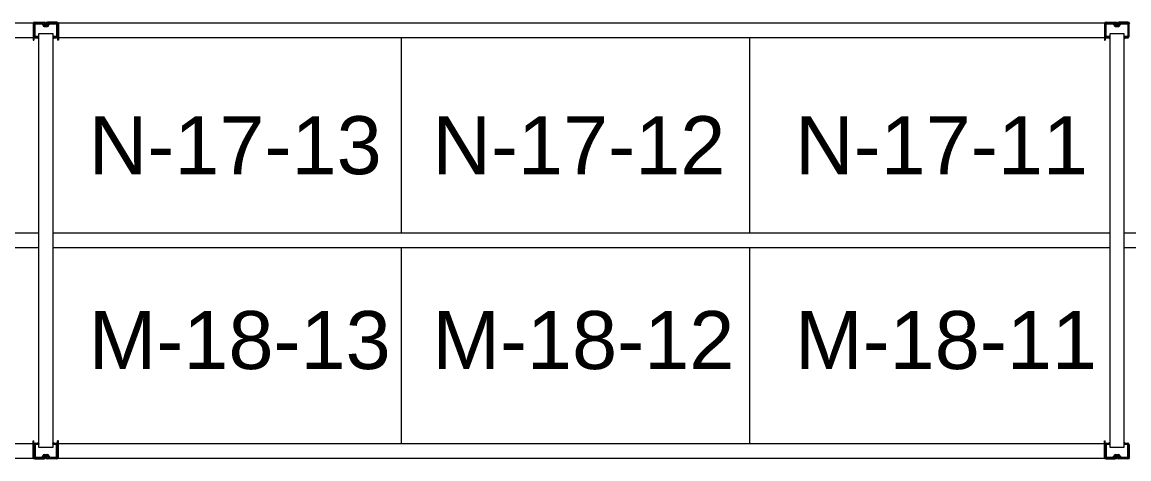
# Model space of a CAD drawing. Header units: inches. Extents: x 2743 to 10591, y -1604 to 5792.
# Drawn here: x 3416.1 to 3568.6, y 4811.9 to 4872.1 of the extents above; entities that cross this region are included whole.
import ezdxf

# ---------------------------------------------------------------- set-up
doc = ezdxf.new("R2010")
doc.units = ezdxf.units.IN
doc.header["$LTSCALE"] = 0.1875
doc.header["$MEASUREMENT"] = 0
for name, color, linetype, lineweight in [('22 Dimension', 7, 'Continuous', 5), ('32 Echelle', 160, 'Continuous', 15), ('33 Poutre', 30, 'Continuous', 15)]:
    doc.layers.add(name, color=color, linetype=linetype, lineweight=lineweight)
doc.styles.add('arial', font='')
doc.styles.get('arial').set_extended_font_data('Arial')

msp = doc.modelspace()

# ---------------------------------------------------------------- hatches: boundary and pattern name
at = {"layer": '32 Echelle'}
for points in [[(3418.33382, 4869.81503), (3418.33382, 4870.00253), (3418.14632, 4870.00253)], [(3418.33382, 4869.81503), (3418.33382, 4870.00253), (3418.14632, 4870.00253)], [(3420.33382, 4869.81503), (3420.33382, 4870.00253), (3420.52132, 4870.00253)], [(3420.33382, 4869.81503), (3420.33382, 4870.00253), (3420.52132, 4870.00253)], [(3565.95882, 4869.81503), (3565.95882, 4870.00253), (3565.77132, 4870.00253)], [(3565.95882, 4869.81503), (3565.95882, 4870.00253), (3565.77132, 4870.00253)], [(3567.95882, 4869.81503), (3567.95882, 4870.00253), (3568.14632, 4870.00253)], [(3567.95882, 4869.81503), (3567.95882, 4870.00253), (3568.14632, 4870.00253)], [(3418.33382, 4814.19003), (3418.33382, 4814.00253), (3418.14632, 4814.00253)], [(3418.33382, 4814.19003), (3418.33382, 4814.00253), (3418.14632, 4814.00253)], [(3420.33382, 4814.19003), (3420.33382, 4814.00253), (3420.52132, 4814.00253)], [(3420.33382, 4814.19003), (3420.33382, 4814.00253), (3420.52132, 4814.00253)], [(3565.95882, 4814.19003), (3565.95882, 4814.00253), (3565.77132, 4814.00253)], [(3565.95882, 4814.19003), (3565.95882, 4814.00253), (3565.77132, 4814.00253)], [(3567.95882, 4814.19003), (3567.95882, 4814.00253), (3568.14632, 4814.00253)], [(3567.95882, 4814.19003), (3567.95882, 4814.00253), (3568.14632, 4814.00253)]]:
    msp.add_hatch(color=256, dxfattribs=at).paths.add_polyline_path(points)

# ---------------------------------------------------------------- linework, layer by layer
at = {"layer": '22 Dimension'}
for p, q in [((3468.33382, 4843.00253), (3468.33382, 4870.00253)), ((3516.33382, 4843.00253), (3516.33382, 4870.00253)), ((3418.33382, 4843.00253), (3272.70882, 4843.00253)), ((3565.95882, 4843.00253), (3420.33382, 4843.00253)), ((3713.58382, 4843.00253), (3567.95882, 4843.00253)), ((3418.33382, 4841.00253), (3272.70882, 4841.00253)), ((3565.95882, 4841.00253), (3420.33382, 4841.00253)), ((3468.33382, 4814.00253), (3468.33382, 4841.00253)), ((3516.33382, 4814.00253), (3516.33382, 4841.00253)), ((3713.58382, 4841.00253), (3567.95882, 4841.00253))]:
    msp.add_line(p, q, dxfattribs=at)
at = {"layer": '32 Echelle', "linetype": 'Continuous', "lineweight": 25}
for p, q in [((3417.70886, 4871.81878), (3417.70886, 4870.18628)), ((3417.70886, 4871.81878), (3417.70886, 4870.18628)), ((3417.79886, 4870.18628), (3417.79886, 4871.81878)), ((3417.79886, 4870.18628), (3417.79886, 4871.81878)), ((3418.82145, 4872.00253), (3417.89261, 4872.00253)), ((3418.82145, 4872.00253), (3417.89261, 4872.00253)), ((3417.89261, 4871.91253), (3418.82145, 4871.91253)), ((3417.89261, 4871.91253), (3418.82145, 4871.91253)), ((3418.9111, 4871.84619), (3418.95501, 4871.70256)), ((3418.9111, 4871.84619), (3418.95501, 4871.70256)), ((3419.04108, 4871.72887), (3418.99717, 4871.8725)), ((3419.04108, 4871.72887), (3418.99717, 4871.8725)), ((3419.5369, 4871.66253), (3419.13073, 4871.66253)), ((3419.5369, 4871.66253), (3419.13073, 4871.66253)), ((3419.13073, 4871.57253), (3419.5369, 4871.57253)), ((3419.13073, 4871.57253), (3419.5369, 4871.57253)), ((3419.67047, 4871.8725), (3419.62655, 4871.72887)), ((3419.67047, 4871.8725), (3419.62655, 4871.72887)), ((3419.71262, 4871.70256), (3419.75653, 4871.84619)), ((3419.71262, 4871.70256), (3419.75653, 4871.84619)), ((3420.77502, 4872.00253), (3419.84619, 4872.00253)), ((3420.77502, 4872.00253), (3419.84619, 4872.00253)), ((3419.84619, 4871.91253), (3420.77502, 4871.91253)), ((3419.84619, 4871.91253), (3420.77502, 4871.91253)), ((3420.86877, 4871.81878), (3420.86877, 4870.18628)), ((3420.86877, 4871.81878), (3420.86877, 4870.18628)), ((3420.95877, 4870.18628), (3420.95877, 4871.81878)), ((3420.95877, 4870.18628), (3420.95877, 4871.81878)), ((3565.33386, 4871.81878), (3565.33386, 4870.18628)), ((3565.33386, 4871.81878), (3565.33386, 4870.18628)), ((3565.42386, 4870.18628), (3565.42386, 4871.81878)), ((3565.42386, 4870.18628), (3565.42386, 4871.81878)), ((3566.44645, 4872.00253), (3565.51761, 4872.00253)), ((3566.44645, 4872.00253), (3565.51761, 4872.00253)), ((3565.51761, 4871.91253), (3566.44645, 4871.91253)), ((3565.51761, 4871.91253), (3566.44645, 4871.91253)), ((3566.5361, 4871.84619), (3566.58001, 4871.70256)), ((3566.5361, 4871.84619), (3566.58001, 4871.70256)), ((3566.66608, 4871.72887), (3566.62217, 4871.8725)), ((3566.66608, 4871.72887), (3566.62217, 4871.8725)), ((3567.1619, 4871.66253), (3566.75573, 4871.66253)), ((3567.1619, 4871.66253), (3566.75573, 4871.66253)), ((3566.75573, 4871.57253), (3567.1619, 4871.57253)), ((3566.75573, 4871.57253), (3567.1619, 4871.57253)), ((3567.29547, 4871.8725), (3567.25155, 4871.72887)), ((3567.29547, 4871.8725), (3567.25155, 4871.72887)), ((3567.33762, 4871.70256), (3567.38153, 4871.84619)), ((3567.33762, 4871.70256), (3567.38153, 4871.84619)), ((3568.40002, 4872.00253), (3567.47119, 4872.00253)), ((3568.40002, 4872.00253), (3567.47119, 4872.00253)), ((3567.47119, 4871.91253), (3568.40002, 4871.91253)), ((3567.47119, 4871.91253), (3568.40002, 4871.91253)), ((3568.49377, 4871.81878), (3568.49377, 4870.18628)), ((3568.49377, 4871.81878), (3568.49377, 4870.18628)), ((3568.58377, 4870.18628), (3568.58377, 4871.81878)), ((3568.58377, 4870.18628), (3568.58377, 4871.81878)), ((3418.30886, 4870.09253), (3417.89261, 4870.09253)), ((3418.30886, 4870.09253), (3417.89261, 4870.09253)), ((3417.89261, 4870.00253), (3418.30886, 4870.00253)), ((3417.89261, 4870.00253), (3418.30886, 4870.00253)), ((3418.30886, 4870.00253), (3418.30886, 4870.09253)), ((3418.30886, 4870.00253), (3418.30886, 4870.09253)), ((3420.77502, 4870.09253), (3420.35877, 4870.09253)), ((3420.35877, 4870.09253), (3420.35877, 4870.00253)), ((3420.77502, 4870.09253), (3420.35877, 4870.09253)), ((3420.35877, 4870.09253), (3420.35877, 4870.00253)), ((3420.35877, 4870.00253), (3420.77502, 4870.00253)), ((3420.35877, 4870.00253), (3420.77502, 4870.00253)), ((3565.93386, 4870.09253), (3565.51761, 4870.09253)), ((3565.93386, 4870.09253), (3565.51761, 4870.09253)), ((3565.51761, 4870.00253), (3565.93386, 4870.00253)), ((3565.51761, 4870.00253), (3565.93386, 4870.00253)), ((3565.93386, 4870.00253), (3565.93386, 4870.09253)), ((3565.93386, 4870.00253), (3565.93386, 4870.09253)), ((3568.40002, 4870.09253), (3567.98377, 4870.09253)), ((3567.98377, 4870.09253), (3567.98377, 4870.00253)), ((3568.40002, 4870.09253), (3567.98377, 4870.09253)), ((3567.98377, 4870.09253), (3567.98377, 4870.00253)), ((3567.98377, 4870.00253), (3568.40002, 4870.00253)), ((3567.98377, 4870.00253), (3568.40002, 4870.00253)), ((3417.70886, 4812.18628), (3417.70886, 4813.81878)), ((3417.70886, 4812.18628), (3417.70886, 4813.81878)), ((3417.79886, 4813.81878), (3417.79886, 4812.18628)), ((3417.79886, 4813.81878), (3417.79886, 4812.18628)), ((3417.89261, 4814.00253), (3418.30886, 4814.00253)), ((3417.89261, 4814.00253), (3418.30886, 4814.00253)), ((3418.30886, 4813.91253), (3417.89261, 4813.91253)), ((3418.30886, 4813.91253), (3417.89261, 4813.91253)), ((3418.30886, 4814.00253), (3418.30886, 4813.91253)), ((3418.30886, 4814.00253), (3418.30886, 4813.91253)), ((3420.35877, 4814.00253), (3420.77502, 4814.00253)), ((3420.35877, 4813.91253), (3420.35877, 4814.00253)), ((3420.35877, 4814.00253), (3420.77502, 4814.00253)), ((3420.35877, 4813.91253), (3420.35877, 4814.00253)), ((3420.77502, 4813.91253), (3420.35877, 4813.91253)), ((3420.77502, 4813.91253), (3420.35877, 4813.91253)), ((3420.86877, 4812.18628), (3420.86877, 4813.81878)), ((3420.86877, 4812.18628), (3420.86877, 4813.81878)), ((3420.95877, 4813.81878), (3420.95877, 4812.18628)), ((3420.95877, 4813.81878), (3420.95877, 4812.18628)), ((3565.33386, 4812.18628), (3565.33386, 4813.81878)), ((3565.33386, 4812.18628), (3565.33386, 4813.81878)), ((3565.42386, 4813.81878), (3565.42386, 4812.18628)), ((3565.42386, 4813.81878), (3565.42386, 4812.18628)), ((3565.51761, 4814.00253), (3565.93386, 4814.00253)), ((3565.51761, 4814.00253), (3565.93386, 4814.00253)), ((3565.93386, 4813.91253), (3565.51761, 4813.91253)), ((3565.93386, 4813.91253), (3565.51761, 4813.91253)), ((3565.93386, 4814.00253), (3565.93386, 4813.91253)), ((3565.93386, 4814.00253), (3565.93386, 4813.91253)), ((3567.98377, 4814.00253), (3568.40002, 4814.00253)), ((3567.98377, 4813.91253), (3567.98377, 4814.00253)), ((3567.98377, 4814.00253), (3568.40002, 4814.00253)), ((3567.98377, 4813.91253), (3567.98377, 4814.00253)), ((3568.40002, 4813.91253), (3567.98377, 4813.91253)), ((3568.40002, 4813.91253), (3567.98377, 4813.91253)), ((3568.49377, 4812.18628), (3568.49377, 4813.81878)), ((3568.49377, 4812.18628), (3568.49377, 4813.81878)), ((3568.58377, 4813.81878), (3568.58377, 4812.18628)), ((3568.58377, 4813.81878), (3568.58377, 4812.18628)), ((3417.89261, 4812.09253), (3418.82145, 4812.09253)), ((3417.89261, 4812.09253), (3418.82145, 4812.09253)), ((3418.82145, 4812.00253), (3417.89261, 4812.00253)), ((3418.82145, 4812.00253), (3417.89261, 4812.00253)), ((3418.9111, 4812.15887), (3418.95501, 4812.3025)), ((3418.9111, 4812.15887), (3418.95501, 4812.3025)), ((3419.04108, 4812.27619), (3418.99717, 4812.13256)), ((3419.04108, 4812.27619), (3418.99717, 4812.13256)), ((3419.13073, 4812.43253), (3419.5369, 4812.43253)), ((3419.13073, 4812.43253), (3419.5369, 4812.43253)), ((3419.5369, 4812.34253), (3419.13073, 4812.34253)), ((3419.5369, 4812.34253), (3419.13073, 4812.34253)), ((3419.67047, 4812.13256), (3419.62655, 4812.27619)), ((3419.67047, 4812.13256), (3419.62655, 4812.27619)), ((3419.71262, 4812.3025), (3419.75653, 4812.15887)), ((3419.71262, 4812.3025), (3419.75653, 4812.15887)), ((3419.84619, 4812.09253), (3420.77502, 4812.09253)), ((3419.84619, 4812.09253), (3420.77502, 4812.09253)), ((3420.77502, 4812.00253), (3419.84619, 4812.00253)), ((3420.77502, 4812.00253), (3419.84619, 4812.00253)), ((3565.51761, 4812.09253), (3566.44645, 4812.09253)), ((3565.51761, 4812.09253), (3566.44645, 4812.09253)), ((3566.44645, 4812.00253), (3565.51761, 4812.00253)), ((3566.44645, 4812.00253), (3565.51761, 4812.00253)), ((3566.5361, 4812.15887), (3566.58001, 4812.3025)), ((3566.5361, 4812.15887), (3566.58001, 4812.3025)), ((3566.66608, 4812.27619), (3566.62217, 4812.13256)), ((3566.66608, 4812.27619), (3566.62217, 4812.13256)), ((3566.75573, 4812.43253), (3567.1619, 4812.43253)), ((3566.75573, 4812.43253), (3567.1619, 4812.43253)), ((3567.1619, 4812.34253), (3566.75573, 4812.34253)), ((3567.1619, 4812.34253), (3566.75573, 4812.34253)), ((3567.29547, 4812.13256), (3567.25155, 4812.27619)), ((3567.29547, 4812.13256), (3567.25155, 4812.27619)), ((3567.33762, 4812.3025), (3567.38153, 4812.15887)), ((3567.33762, 4812.3025), (3567.38153, 4812.15887)), ((3567.47119, 4812.09253), (3568.40002, 4812.09253)), ((3567.47119, 4812.09253), (3568.40002, 4812.09253)), ((3568.40002, 4812.00253), (3567.47119, 4812.00253)), ((3568.40002, 4812.00253), (3567.47119, 4812.00253))]:
    msp.add_line(p, q, dxfattribs=at)
at = {"layer": '32 Echelle'}
for p, q in [((3418.33382, 4870.00253), (3418.14632, 4870.00253)), ((3418.33382, 4869.81503), (3418.14632, 4870.00253)), ((3418.33382, 4870.00253), (3418.14632, 4870.00253)), ((3418.33382, 4869.81503), (3418.14632, 4870.00253)), ((3420.33382, 4870.50253), (3418.33382, 4870.50253)), ((3418.33382, 4870.50253), (3418.33382, 4813.50253)), ((3420.33382, 4870.50253), (3418.33382, 4870.50253)), ((3418.33382, 4870.50253), (3418.33382, 4813.50253)), ((3418.33382, 4869.81503), (3418.33382, 4870.00253)), ((3418.33382, 4869.81503), (3418.33382, 4870.00253)), ((3420.33382, 4813.50253), (3420.33382, 4870.50253)), ((3420.33382, 4813.50253), (3420.33382, 4870.50253)), ((3420.33382, 4870.00253), (3420.52132, 4870.00253)), ((3420.33382, 4869.81503), (3420.33382, 4870.00253)), ((3420.33382, 4869.81503), (3420.52132, 4870.00253)), ((3420.33382, 4870.00253), (3420.52132, 4870.00253)), ((3420.33382, 4869.81503), (3420.33382, 4870.00253)), ((3420.33382, 4869.81503), (3420.52132, 4870.00253)), ((3565.95882, 4870.00253), (3565.77132, 4870.00253)), ((3565.95882, 4869.81503), (3565.77132, 4870.00253)), ((3565.95882, 4870.00253), (3565.77132, 4870.00253)), ((3565.95882, 4869.81503), (3565.77132, 4870.00253)), ((3567.95882, 4870.50253), (3565.95882, 4870.50253)), ((3565.95882, 4870.50253), (3565.95882, 4813.50253)), ((3567.95882, 4870.50253), (3565.95882, 4870.50253)), ((3565.95882, 4870.50253), (3565.95882, 4813.50253)), ((3565.95882, 4869.81503), (3565.95882, 4870.00253)), ((3565.95882, 4869.81503), (3565.95882, 4870.00253)), ((3567.95882, 4813.50253), (3567.95882, 4870.50253)), ((3567.95882, 4813.50253), (3567.95882, 4870.50253)), ((3567.95882, 4870.00253), (3568.14632, 4870.00253)), ((3567.95882, 4869.81503), (3567.95882, 4870.00253)), ((3567.95882, 4869.81503), (3568.14632, 4870.00253)), ((3567.95882, 4870.00253), (3568.14632, 4870.00253)), ((3567.95882, 4869.81503), (3567.95882, 4870.00253)), ((3567.95882, 4869.81503), (3568.14632, 4870.00253)), ((3418.33382, 4814.19003), (3418.14632, 4814.00253)), ((3418.33382, 4814.19003), (3418.14632, 4814.00253)), ((3418.33382, 4814.00253), (3418.14632, 4814.00253)), ((3418.33382, 4814.00253), (3418.14632, 4814.00253)), ((3418.33382, 4814.19003), (3418.33382, 4814.00253)), ((3418.33382, 4814.19003), (3418.33382, 4814.00253)), ((3418.33382, 4813.50253), (3420.33382, 4813.50253)), ((3418.33382, 4813.50253), (3420.33382, 4813.50253)), ((3420.33382, 4814.19003), (3420.33382, 4814.00253)), ((3420.33382, 4814.19003), (3420.52132, 4814.00253)), ((3420.33382, 4814.19003), (3420.33382, 4814.00253)), ((3420.33382, 4814.19003), (3420.52132, 4814.00253)), ((3420.33382, 4814.00253), (3420.52132, 4814.00253)), ((3420.33382, 4814.00253), (3420.52132, 4814.00253)), ((3565.95882, 4814.19003), (3565.77132, 4814.00253)), ((3565.95882, 4814.19003), (3565.77132, 4814.00253)), ((3565.95882, 4814.00253), (3565.77132, 4814.00253)), ((3565.95882, 4814.00253), (3565.77132, 4814.00253)), ((3565.95882, 4814.19003), (3565.95882, 4814.00253)), ((3565.95882, 4814.19003), (3565.95882, 4814.00253)), ((3565.95882, 4813.50253), (3567.95882, 4813.50253)), ((3565.95882, 4813.50253), (3567.95882, 4813.50253)), ((3567.95882, 4814.19003), (3567.95882, 4814.00253)), ((3567.95882, 4814.19003), (3568.14632, 4814.00253)), ((3567.95882, 4814.19003), (3567.95882, 4814.00253)), ((3567.95882, 4814.19003), (3568.14632, 4814.00253)), ((3567.95882, 4814.00253), (3568.14632, 4814.00253)), ((3567.95882, 4814.00253), (3568.14632, 4814.00253))]:
    msp.add_line(p, q, dxfattribs=at)
at = {"layer": '32 Echelle', "linetype": 'Continuous', "lineweight": 25}
for centre, radius, start, end in [((3417.89261, 4871.81878), 0.18375, 90, 180), ((3417.89261, 4871.81878), 0.18375, 90, 180), ((3417.89261, 4871.81878), 0.09375, 90, 180), ((3417.89261, 4871.81878), 0.09375, 90, 180), ((3418.82145, 4871.81878), 0.18375, 17, 90), ((3418.82145, 4871.81878), 0.18375, 17, 90), ((3418.82145, 4871.81878), 0.09375, 17, 90), ((3418.82145, 4871.81878), 0.09375, 17, 90), ((3419.13073, 4871.75628), 0.18375, 197, 270), ((3419.13073, 4871.75628), 0.18375, 197, 270), ((3419.13073, 4871.75628), 0.09375, 197, 270), ((3419.13073, 4871.75628), 0.09375, 197, 270), ((3419.5369, 4871.75628), 0.09375, 270, 343), ((3419.5369, 4871.75628), 0.09375, 270, 343), ((3419.5369, 4871.75628), 0.18375, 270, 343), ((3419.5369, 4871.75628), 0.18375, 270, 343), ((3419.84619, 4871.81878), 0.18375, 90, 163), ((3419.84619, 4871.81878), 0.18375, 90, 163), ((3419.84619, 4871.81878), 0.09375, 90, 163), ((3419.84619, 4871.81878), 0.09375, 90, 163), ((3420.77502, 4871.81878), 0.18375, 0, 90), ((3420.77502, 4871.81878), 0.18375, 0, 90), ((3420.77502, 4871.81878), 0.09375, 0, 90), ((3420.77502, 4871.81878), 0.09375, 0, 90), ((3565.51761, 4871.81878), 0.18375, 90, 180), ((3565.51761, 4871.81878), 0.18375, 90, 180), ((3565.51761, 4871.81878), 0.09375, 90, 180), ((3565.51761, 4871.81878), 0.09375, 90, 180), ((3566.44645, 4871.81878), 0.18375, 17, 90), ((3566.44645, 4871.81878), 0.18375, 17, 90), ((3566.44645, 4871.81878), 0.09375, 17, 90), ((3566.44645, 4871.81878), 0.09375, 17, 90), ((3566.75573, 4871.75628), 0.18375, 197, 270), ((3566.75573, 4871.75628), 0.18375, 197, 270), ((3566.75573, 4871.75628), 0.09375, 197, 270), ((3566.75573, 4871.75628), 0.09375, 197, 270), ((3567.1619, 4871.75628), 0.09375, 270, 343), ((3567.1619, 4871.75628), 0.09375, 270, 343), ((3567.1619, 4871.75628), 0.18375, 270, 343), ((3567.1619, 4871.75628), 0.18375, 270, 343), ((3567.47119, 4871.81878), 0.18375, 90, 163), ((3567.47119, 4871.81878), 0.18375, 90, 163), ((3567.47119, 4871.81878), 0.09375, 90, 163), ((3567.47119, 4871.81878), 0.09375, 90, 163), ((3568.40002, 4871.81878), 0.18375, 0, 90), ((3568.40002, 4871.81878), 0.18375, 0, 90), ((3568.40002, 4871.81878), 0.09375, 0, 90), ((3568.40002, 4871.81878), 0.09375, 0, 90), ((3417.89261, 4870.18628), 0.18375, 180, 270), ((3417.89261, 4870.18628), 0.18375, 180, 270), ((3417.89261, 4870.18628), 0.09375, 180, 270), ((3417.89261, 4870.18628), 0.09375, 180, 270), ((3420.77502, 4870.18628), 0.09375, 270, 0), ((3420.77502, 4870.18628), 0.18375, 270, 0), ((3420.77502, 4870.18628), 0.09375, 270, 0), ((3420.77502, 4870.18628), 0.18375, 270, 0), ((3565.51761, 4870.18628), 0.18375, 180, 270), ((3565.51761, 4870.18628), 0.18375, 180, 270), ((3565.51761, 4870.18628), 0.09375, 180, 270), ((3565.51761, 4870.18628), 0.09375, 180, 270), ((3568.40002, 4870.18628), 0.09375, 270, 0), ((3568.40002, 4870.18628), 0.18375, 270, 0), ((3568.40002, 4870.18628), 0.09375, 270, 0), ((3568.40002, 4870.18628), 0.18375, 270, 0), ((3417.89261, 4813.81878), 0.18375, 90, 180), ((3417.89261, 4813.81878), 0.18375, 90, 180), ((3417.89261, 4813.81878), 0.09375, 90, 180), ((3417.89261, 4813.81878), 0.09375, 90, 180), ((3420.77502, 4813.81878), 0.18375, 0, 90), ((3420.77502, 4813.81878), 0.18375, 0, 90), ((3420.77502, 4813.81878), 0.09375, 0, 90), ((3420.77502, 4813.81878), 0.09375, 0, 90), ((3565.51761, 4813.81878), 0.18375, 90, 180), ((3565.51761, 4813.81878), 0.18375, 90, 180), ((3565.51761, 4813.81878), 0.09375, 90, 180), ((3565.51761, 4813.81878), 0.09375, 90, 180), ((3568.40002, 4813.81878), 0.18375, 0, 90), ((3568.40002, 4813.81878), 0.18375, 0, 90), ((3568.40002, 4813.81878), 0.09375, 0, 90), ((3568.40002, 4813.81878), 0.09375, 0, 90), ((3417.89261, 4812.18628), 0.18375, 180, 270), ((3417.89261, 4812.18628), 0.18375, 180, 270), ((3417.89261, 4812.18628), 0.09375, 180, 270), ((3417.89261, 4812.18628), 0.09375, 180, 270), ((3418.82145, 4812.18628), 0.09375, 270, 343), ((3418.82145, 4812.18628), 0.09375, 270, 343), ((3418.82145, 4812.18628), 0.18375, 270, 343), ((3418.82145, 4812.18628), 0.18375, 270, 343), ((3419.13073, 4812.24878), 0.18375, 90, 163), ((3419.13073, 4812.24878), 0.18375, 90, 163), ((3419.13073, 4812.24878), 0.09375, 90, 163), ((3419.13073, 4812.24878), 0.09375, 90, 163), ((3419.5369, 4812.24878), 0.18375, 17, 90), ((3419.5369, 4812.24878), 0.18375, 17, 90), ((3419.5369, 4812.24878), 0.09375, 17, 90), ((3419.5369, 4812.24878), 0.09375, 17, 90), ((3419.84619, 4812.18628), 0.18375, 197, 270), ((3419.84619, 4812.18628), 0.18375, 197, 270), ((3419.84619, 4812.18628), 0.09375, 197, 270), ((3419.84619, 4812.18628), 0.09375, 197, 270), ((3420.77502, 4812.18628), 0.09375, 270, 0), ((3420.77502, 4812.18628), 0.18375, 270, 0), ((3420.77502, 4812.18628), 0.09375, 270, 0), ((3420.77502, 4812.18628), 0.18375, 270, 0), ((3565.51761, 4812.18628), 0.18375, 180, 270), ((3565.51761, 4812.18628), 0.18375, 180, 270), ((3565.51761, 4812.18628), 0.09375, 180, 270), ((3565.51761, 4812.18628), 0.09375, 180, 270), ((3566.44645, 4812.18628), 0.09375, 270, 343), ((3566.44645, 4812.18628), 0.09375, 270, 343), ((3566.44645, 4812.18628), 0.18375, 270, 343), ((3566.44645, 4812.18628), 0.18375, 270, 343), ((3566.75573, 4812.24878), 0.18375, 90, 163), ((3566.75573, 4812.24878), 0.18375, 90, 163), ((3566.75573, 4812.24878), 0.09375, 90, 163), ((3566.75573, 4812.24878), 0.09375, 90, 163), ((3567.1619, 4812.24878), 0.18375, 17, 90), ((3567.1619, 4812.24878), 0.18375, 17, 90), ((3567.1619, 4812.24878), 0.09375, 17, 90), ((3567.1619, 4812.24878), 0.09375, 17, 90), ((3567.47119, 4812.18628), 0.18375, 197, 270), ((3567.47119, 4812.18628), 0.18375, 197, 270), ((3567.47119, 4812.18628), 0.09375, 197, 270), ((3567.47119, 4812.18628), 0.09375, 197, 270), ((3568.40002, 4812.18628), 0.09375, 270, 0), ((3568.40002, 4812.18628), 0.18375, 270, 0), ((3568.40002, 4812.18628), 0.09375, 270, 0), ((3568.40002, 4812.18628), 0.18375, 270, 0)]:
    msp.add_arc(centre, radius, start, end, dxfattribs=at)
at = {"layer": '33 Poutre'}
for p, q in [((3273.45882, 4872.00253), (3417.58382, 4872.00253)), ((3417.58382, 4872.00253), (3417.58382, 4870.00253)), ((3417.58382, 4871.87753), (3417.58382, 4869.62153)), ((3417.70282, 4871.87753), (3417.70282, 4869.62153)), ((3417.82782, 4872.12153), (3419.08982, 4872.12153)), ((3419.08982, 4872.00253), (3417.82782, 4872.00253)), ((3419.21482, 4871.66253), (3419.21482, 4871.87753)), ((3419.21482, 4871.66253), (3419.33382, 4871.66253)), ((3419.33382, 4871.66253), (3419.33382, 4871.87753)), ((3419.33382, 4871.66253), (3419.33382, 4871.87753)), ((3419.45282, 4871.66253), (3419.33382, 4871.66253)), ((3419.45282, 4871.66253), (3419.45282, 4871.87753)), ((3420.83982, 4872.12153), (3419.57782, 4872.12153)), ((3419.57782, 4872.00253), (3420.83982, 4872.00253)), ((3420.96482, 4871.87753), (3420.96482, 4869.62153)), ((3421.08382, 4872.00253), (3565.20882, 4872.00253)), ((3421.08382, 4872.00253), (3421.08382, 4870.00253)), ((3421.08382, 4871.87753), (3421.08382, 4869.62153)), ((3565.20882, 4872.00253), (3565.20882, 4870.00253)), ((3565.20882, 4871.87753), (3565.20882, 4869.62153)), ((3565.32782, 4871.87753), (3565.32782, 4869.62153)), ((3565.45282, 4872.12153), (3566.71482, 4872.12153)), ((3566.71482, 4872.00253), (3565.45282, 4872.00253)), ((3566.83982, 4871.66253), (3566.83982, 4871.87753)), ((3566.83982, 4871.66253), (3566.95882, 4871.66253)), ((3566.95882, 4871.66253), (3566.95882, 4871.87753)), ((3566.95882, 4871.66253), (3566.95882, 4871.87753)), ((3567.07782, 4871.66253), (3566.95882, 4871.66253)), ((3567.07782, 4871.66253), (3567.07782, 4871.87753)), ((3568.46482, 4872.12153), (3567.20282, 4872.12153)), ((3567.20282, 4872.00253), (3568.46482, 4872.00253)), ((3273.45882, 4870.00253), (3417.58382, 4870.00253)), ((3421.08382, 4870.00253), (3565.20882, 4870.00253)), ((3417.58382, 4869.62153), (3417.70282, 4869.62153)), ((3421.08382, 4869.62153), (3420.96482, 4869.62153)), ((3565.20882, 4869.62153), (3565.32782, 4869.62153)), ((3273.45882, 4814.00253), (3417.58382, 4814.00253)), ((3417.58382, 4812.12753), (3417.58382, 4814.38353)), ((3417.58382, 4814.38353), (3417.70282, 4814.38353)), ((3417.58382, 4812.00253), (3417.58382, 4814.00253)), ((3417.70282, 4812.12753), (3417.70282, 4814.38353)), ((3421.08382, 4814.38353), (3420.96482, 4814.38353)), ((3420.96482, 4812.12753), (3420.96482, 4814.38353)), ((3421.08382, 4812.12753), (3421.08382, 4814.38353)), ((3421.08382, 4814.00253), (3565.20882, 4814.00253)), ((3421.08382, 4812.00253), (3421.08382, 4814.00253)), ((3565.20882, 4812.12753), (3565.20882, 4814.38353)), ((3565.20882, 4814.38353), (3565.32782, 4814.38353)), ((3565.20882, 4812.00253), (3565.20882, 4814.00253)), ((3565.32782, 4812.12753), (3565.32782, 4814.38353)), ((3273.45882, 4812.00253), (3417.58382, 4812.00253)), ((3419.08982, 4812.00253), (3417.82782, 4812.00253)), ((3417.82782, 4811.88353), (3419.08982, 4811.88353)), ((3419.21482, 4812.34253), (3419.21482, 4812.12753)), ((3419.21482, 4812.34253), (3419.33382, 4812.34253)), ((3419.33382, 4812.34253), (3419.33382, 4812.12753)), ((3419.33382, 4812.34253), (3419.33382, 4812.12753)), ((3419.45282, 4812.34253), (3419.33382, 4812.34253)), ((3419.45282, 4812.34253), (3419.45282, 4812.12753)), ((3419.57782, 4812.00253), (3420.83982, 4812.00253)), ((3420.83982, 4811.88353), (3419.57782, 4811.88353)), ((3421.08382, 4812.00253), (3565.20882, 4812.00253)), ((3566.71482, 4812.00253), (3565.45282, 4812.00253)), ((3565.45282, 4811.88353), (3566.71482, 4811.88353)), ((3566.83982, 4812.34253), (3566.83982, 4812.12753)), ((3566.83982, 4812.34253), (3566.95882, 4812.34253)), ((3566.95882, 4812.34253), (3566.95882, 4812.12753)), ((3566.95882, 4812.34253), (3566.95882, 4812.12753)), ((3567.07782, 4812.34253), (3566.95882, 4812.34253)), ((3567.07782, 4812.34253), (3567.07782, 4812.12753)), ((3567.20282, 4812.00253), (3568.46482, 4812.00253)), ((3568.46482, 4811.88353), (3567.20282, 4811.88353))]:
    msp.add_line(p, q, dxfattribs=at)
for centre, radius, start, end in [((3417.82782, 4871.87753), 0.244, 90, 180), ((3417.82782, 4871.87753), 0.125, 90, 180), ((3419.08982, 4871.87753), 0.244, 0, 90), ((3419.08982, 4871.87753), 0.125, 0, 90), ((3419.57782, 4871.87753), 0.244, 90, 180), ((3419.57782, 4871.87753), 0.125, 90, 180), ((3420.83982, 4871.87753), 0.244, 0, 90), ((3420.83982, 4871.87753), 0.125, 0, 90), ((3565.45282, 4871.87753), 0.244, 90, 180), ((3565.45282, 4871.87753), 0.125, 90, 180), ((3566.71482, 4871.87753), 0.244, 0, 90), ((3566.71482, 4871.87753), 0.125, 0, 90), ((3567.20282, 4871.87753), 0.244, 90, 180), ((3567.20282, 4871.87753), 0.125, 90, 180), ((3568.46482, 4871.87753), 0.244, 0, 90), ((3568.46482, 4871.87753), 0.125, 0, 90), ((3417.82782, 4812.12753), 0.244, 180, 270), ((3417.82782, 4812.12753), 0.125, 180, 270), ((3419.08982, 4812.12753), 0.125, 270, 0), ((3419.08982, 4812.12753), 0.244, 270, 0), ((3419.57782, 4812.12753), 0.244, 180, 270), ((3419.57782, 4812.12753), 0.125, 180, 270), ((3420.83982, 4812.12753), 0.244, 270, 0), ((3420.83982, 4812.12753), 0.125, 270, 0), ((3565.45282, 4812.12753), 0.244, 180, 270), ((3565.45282, 4812.12753), 0.125, 180, 270), ((3566.71482, 4812.12753), 0.125, 270, 0), ((3566.71482, 4812.12753), 0.244, 270, 0), ((3567.20282, 4812.12753), 0.244, 180, 270), ((3567.20282, 4812.12753), 0.125, 180, 270), ((3568.46482, 4812.12753), 0.244, 270, 0), ((3568.46482, 4812.12753), 0.125, 270, 0)]:
    msp.add_arc(centre, radius, start, end, dxfattribs=at)

# ---------------------------------------------------------------- texts
at = {"layer": '22 Dimension', "char_height": 8, "attachment_point": 1, "style": 'arial'}
for s, insert in [('{\\fArial Unicode MS|b0|i0|c0|p2;\\C8;N-17-13}', (3425.2548, 4859.14533)), ('{\\fArial Unicode MS|b0|i0|c0|p2;\\C8;N-17-12}', (3472.61083, 4859.14533)), ('{\\fArial Unicode MS|b0|i0|c0|p2;\\C8;N-17-11}', (3522.59104, 4859.14533)), ('{\\fArial Unicode MS|b0|i0|c0|p2;\\C8;M-18-13}', (3425.2548, 4832.27279)), ('{\\fArial Unicode MS|b0|i0|c0|p2;\\C8;M-18-12}', (3472.61083, 4832.27279)), ('{\\fArial Unicode MS|b0|i0|c0|p2;\\C8;M-18-11}', (3522.59104, 4832.27279))]:
    msp.add_mtext_dynamic_manual_height_columns(s, width=68.8901007, gutter_width=5, heights=[0], dxfattribs=dict(at, insert=insert))

doc.saveas('drawing.dxf')
